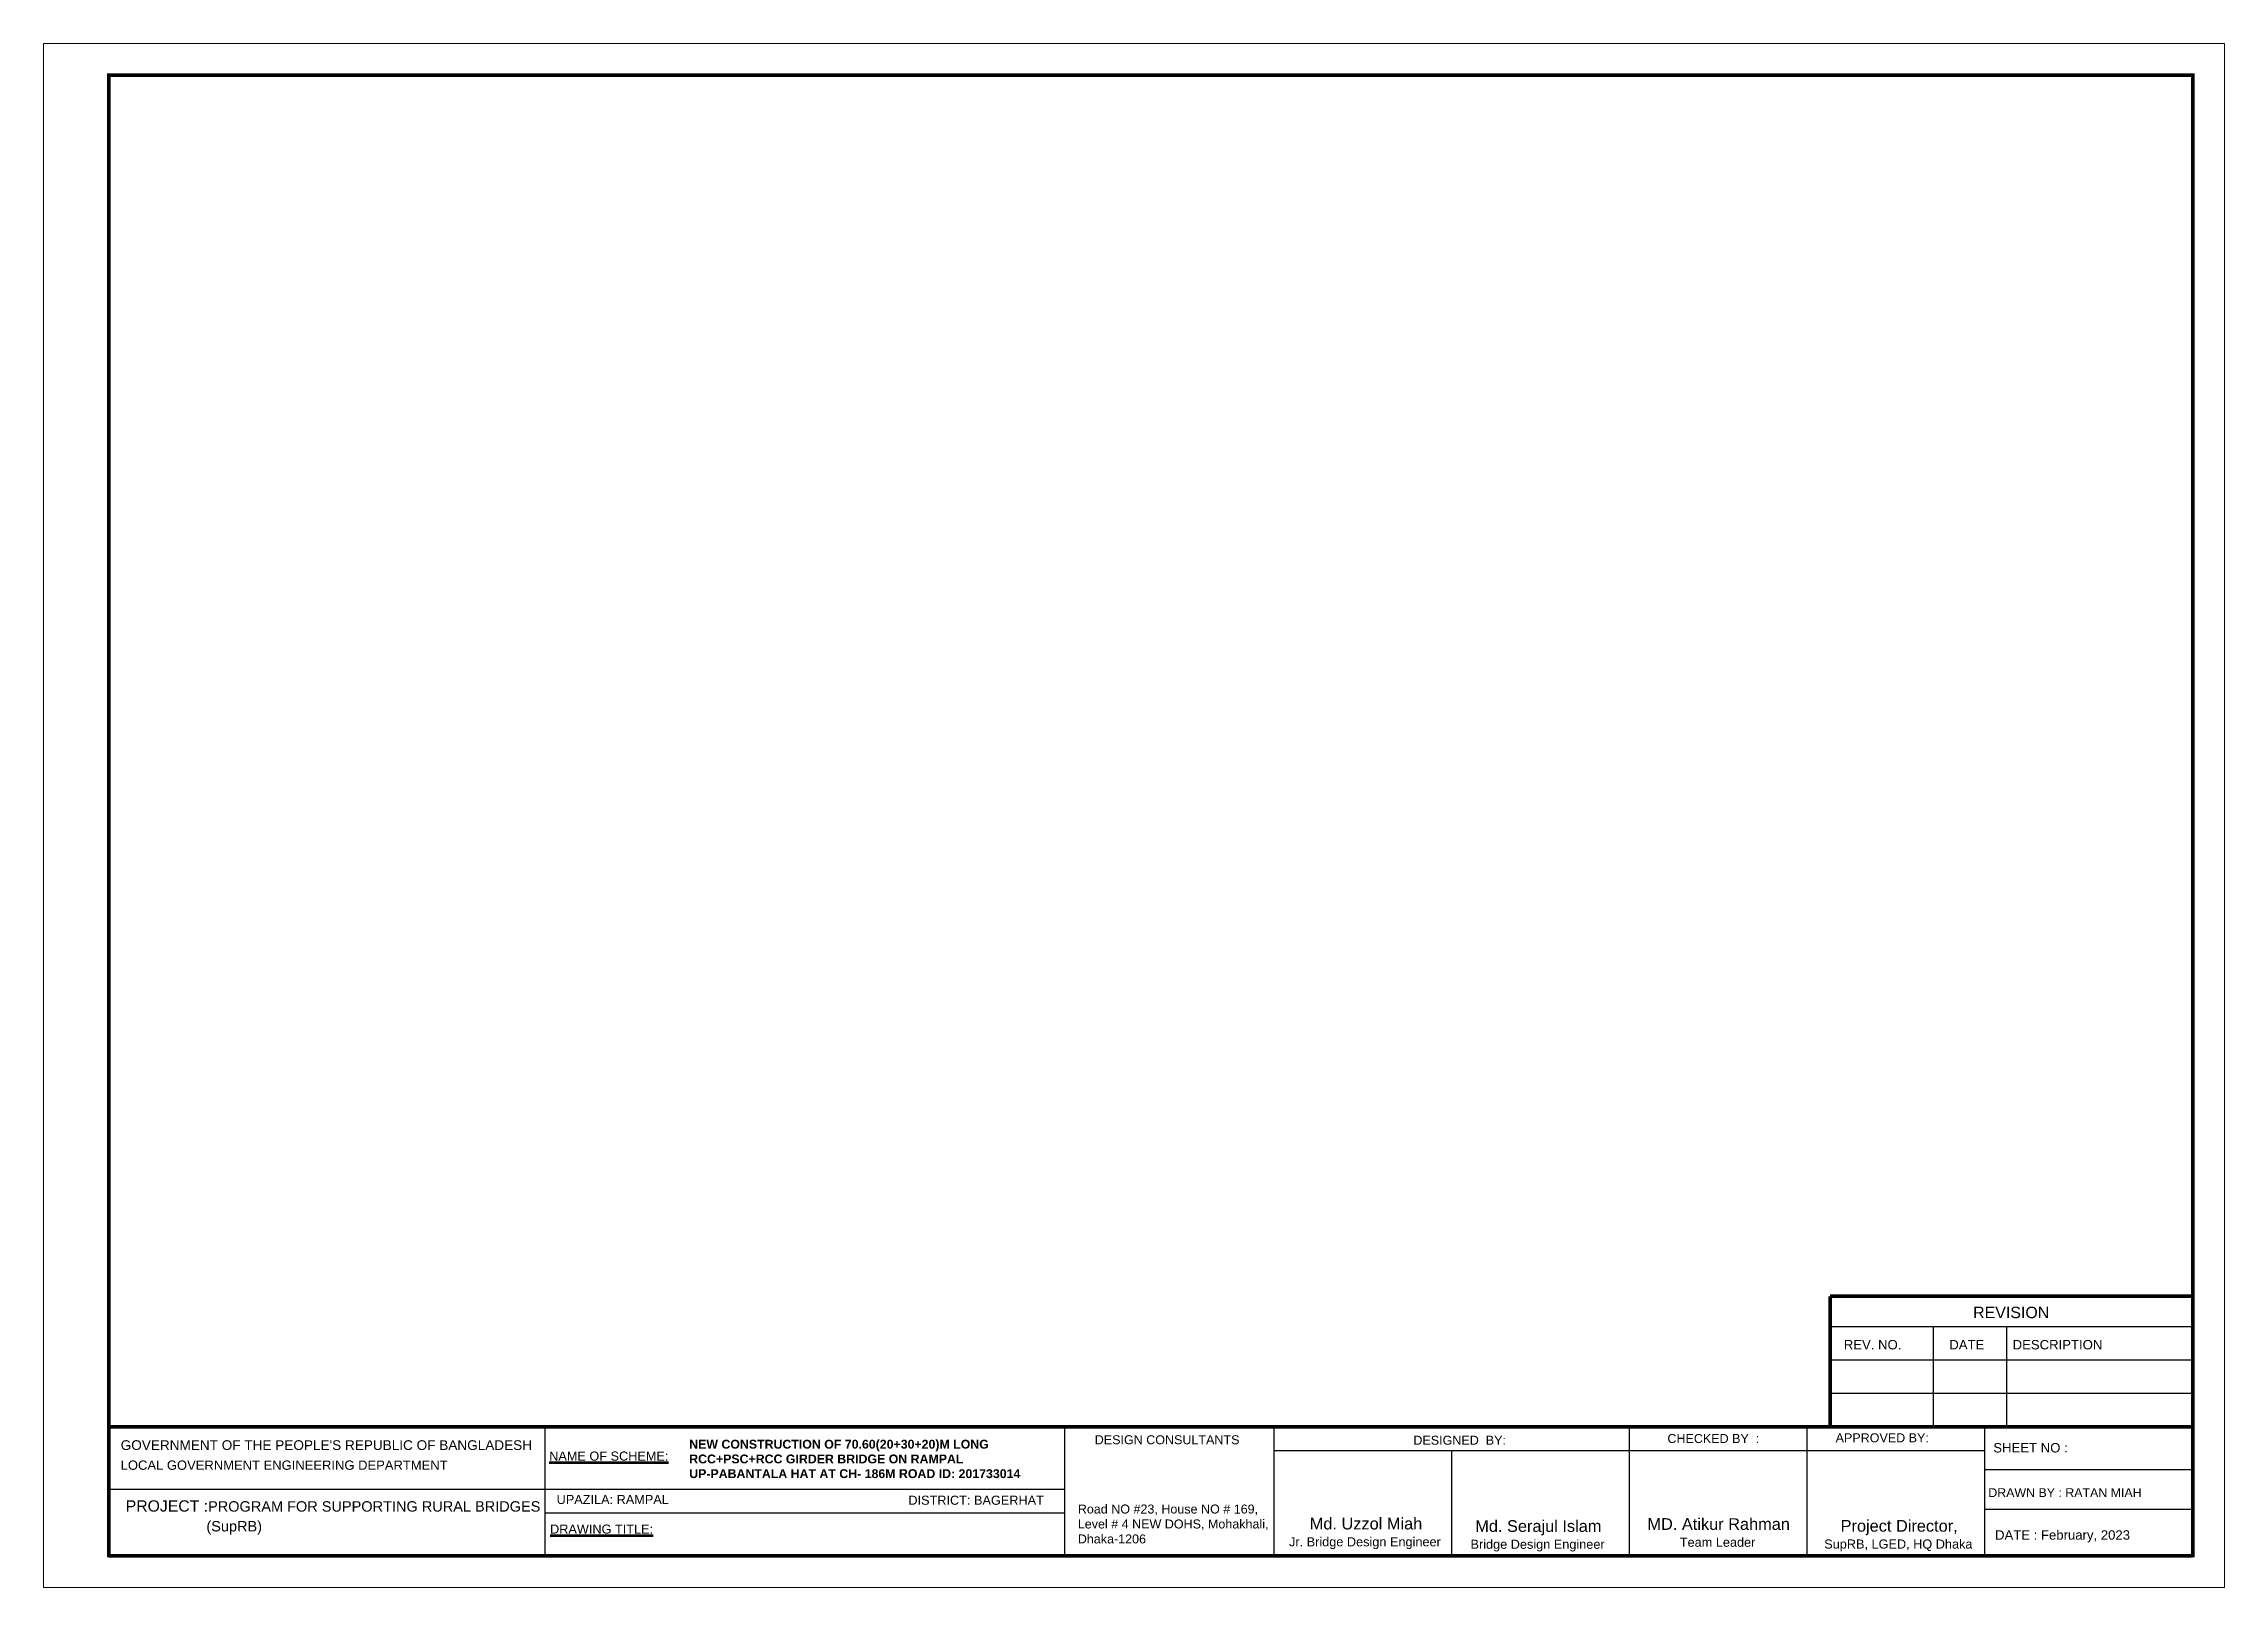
# Model space of a CAD drawing. Header units: millimetres. Extents: x -197 to 223, y -64 to 233.
import ezdxf

# ---------------------------------------------------------------- set-up
doc = ezdxf.new("R2010")
doc.units = ezdxf.units.MM
doc.layers.add('Border', color=7, linetype='Continuous', lineweight=40)
doc.layers.add('Text', color=32, linetype='Continuous', lineweight=25)
doc.styles.add('ROMANS', font='arial.ttf', dxfattribs={"height": 200})
doc.styles.add('text', font='arial.ttf', dxfattribs={"height": 1.5})

msp = doc.modelspace()

# ---------------------------------------------------------------- linework, layer by layer
at = {"layer": 'Border', "color": 7, "ltscale": 10, "const_width": 0.663}
msp.add_lwpolyline([(-184.18, 226.84), (216.9, 226.84), (216.9, -58), (-184.18, -58)], close=True, dxfattribs=at)
at = {"layer": 'Border', "color": 7, "ltscale": 10}
for points, const_width in [([(147.1, -8.06), (147.1, -33.2)], 0.724), ([(147.1, -8.06), (216.9, -8.06)], 0.724), ([(147.1, -13.95), (216.9, -13.95)], 0.258), ([(166.95, -13.95), (166.95, -33.2)], 0.258), ([(181.07, -13.86), (181.07, -33.2)], 0.258), ([(147.1, -20.37), (216.9, -20.37)], 0.258), ([(147.1, -26.78), (216.9, -26.78)], 0.258), ([(216.9, -33.2), (-184.18, -33.2)], 0.724), ([(-100.22, -33.2), (-100.22, -58)], 0.258), ([(-0.24, -33.34), (-0.24, -58.14)], 0.258), ([(40.06, -33.2), (40.06, -58)], 0.258), ([(108.46, -33.2), (108.46, -58)], 0.258), ([(142.65, -33.2), (142.65, -58)], 0.258), ([(176.85, -33.2), (176.85, -58)], 0.258), ([(40.06, -37.81), (176.85, -37.81)], 0.258), ([(74.26, -37.81), (74.26, -58)], 0.258), ([(176.85, -41.44), (216.9, -41.44)], 0.258), ([(-184.18, -45.2), (-0.24, -45.2)], 0.258), ([(-0.24, -49.76), (-100.22, -49.76)], 0.258), ([(176.85, -49.1), (216.9, -49.1)], 0.258), ([(216.9, -58), (-184.18, -58)], 0.724)]:
    msp.add_lwpolyline(points, dxfattribs=dict(at, const_width=const_width))
at = {"layer": 'Defpoints', "color": 7, "lineweight": 0, "ltscale": 10}
msp.add_lwpolyline([(-196.74, 232.92), (222.98, 232.92), (222.98, -64.08), (-196.74, -64.08)], close=True, dxfattribs=at)

# ---------------------------------------------------------------- texts
at = {"color": 7, "lineweight": 53, "ltscale": 30, "style": 'ROMANS'}
for s, p in [('UPAZILA: RAMPAL', (-98, -48.05)), ('DISTRICT: BAGERHAT       ', (-30.3, -48.19))]:
    msp.add_text(s, height=1.75, dxfattribs=at).set_placement(p)
at = {"color": 7, "lineweight": 15, "ltscale": 30, "insert": (-72.48, -35.69), "char_height": 1.7, "width": 69.3349, "attachment_point": 1, "style": 'ROMANS'}
msp.add_mtext('{\\fArial|b1|i0|c0|p34;\\C256;NEW CONSTRUCTION OF 70.60(20+30+20)M LONG RCC+PSC+RCC GIRDER BRIDGE ON RAMPAL UP-PABANTALA HAT AT CH- 186M ROAD ID: 201733014}', dxfattribs=at)
at = {"layer": 'Text', "color": 7, "lineweight": 53, "ltscale": 30, "style": 'ROMANS'}
for s, height, p in [('REVISION', 2.197, (174.62, -12.29)), ('REV. NO.', 1.809, (149.73, -18.3)), ('DATE', 1.809, (170.04, -18.3)), ('DESCRIPTION', 1.809, (182.23, -18.3)), ('SHEET NO : ', 1.809, (178.51, -38.13)), ('DRAWN BY : RATAN MIAH', 1.7047, (177.55, -46.71))]:
    msp.add_text(s, height=height, rotation=360, dxfattribs=at).set_placement(p)
at = {"layer": 'Text', "color": 7, "style": 'text'}
for s, p in [('DESIGNED  BY:', (66.9, -36.64)), ('CHECKED BY  :     ', (115.79, -36.31))]:
    msp.add_text(s, height=1.7253, rotation=359.9976, dxfattribs=at).set_placement(p)
at = {"layer": 'Text', "color": 7, "linetype": 'Continuous', "ltscale": 0.1, "insert": (-181.9, -35.78), "char_height": 1.87, "width": 79.2398, "attachment_point": 1, "line_spacing_factor": 1.25, "style": 'ROMANS'}
msp.add_mtext("GOVERNMENT OF THE PEOPLE'S REPUBLIC OF BANGLADESH \\H1.7895;LOCAL GOVERNMENT ENGINEERING DEPARTMENT", dxfattribs=at)
at = {"layer": 'Text', "color": 7, "char_height": 1.7253, "attachment_point": 1, "rotation": 359.9976, "style": 'text'}
for s, insert, width in [('DESIGN CONSULTANTS\\P', (5.57, -34.82), 31.3525), ('APPROVED BY:', (148.16, -34.45), 91.7452), ('Road NO #23, House NO # 169,\\PLevel # 4 NEW DOHS, Mohakhali,\\PDhaka-1206', (2.31, -48.15), 36.6471), ('\\pi5.05264;{\\H1.30409x;Project Director,\\P\\pi1.89783;\\H0.77778x;SupRB, LGED, HQ Dhaka}', (144.07, -51.12), 32.1158)]:
    msp.add_mtext(s, dxfattribs=dict(at, insert=insert, width=width))
at = {"layer": 'Text', "color": 7, "lineweight": 53, "ltscale": 30, "char_height": 1.75, "width": 34.758, "attachment_point": 1, "style": 'ROMANS'}
for s, insert in [('\\pt24.5;{\\LNAME OF SCHEME:} ', (-99.43, -37.95)), ('\\pt24.5;{\\LDRAWING TITLE:}', (-99.26, -52))]:
    msp.add_mtext(s, dxfattribs=dict(at, insert=insert))
at = {"layer": 'Text', "insert": (-180.93, -50.63), "char_height": 1.749, "width": 105.9214, "attachment_point": 4, "line_spacing_factor": 1.1, "style": 'ROMANS'}
msp.add_mtext('{\\H1.2421x;PROJECT :\\H0.92061x;PROGRAM FOR SUPPORTING RURAL BRIDGES\\P                    (SupRB)}', dxfattribs=at)
at = {"layer": 'Text', "color": 7, "linetype": 'Continuous', "ltscale": 0.1, "char_height": 1.7038, "attachment_point": 1, "rotation": 359.9976, "style": 'text'}
for s, insert, width in [('\\pi7.52746;{\\H1.32056x;Md. Uzzol Miah\\P\\pi3.54148;\\H0.77778x;Jr. Bridge Design Engineer}', (39.42, -50.69), 36.2672), ('\\pi9.87521;{\\H1.32056x;Md. Serajul Islam\\P\\pi8.9595;\\H0.77778x;Bridge Design Engineer}', (68.93, -51.16), 43.5949), ('\\pi0.89381;{\\H1.32056x;MD. Atikur Rahman\\P\\pi7.1223;\\H0.77778x;Team Leader}', (111.05, -50.77), 28.7615)]:
    msp.add_mtext(s, dxfattribs=dict(at, insert=insert, width=width))
at = {"layer": 'Text', "color": 7, "linetype": 'Continuous', "ltscale": 0.1, "insert": (178.84, -53.1), "char_height": 1.809, "width": 35.0154, "attachment_point": 1, "style": 'ROMANS'}
msp.add_mtext('DATE : February, 2023', dxfattribs=at)

doc.saveas('drawing.dxf')
